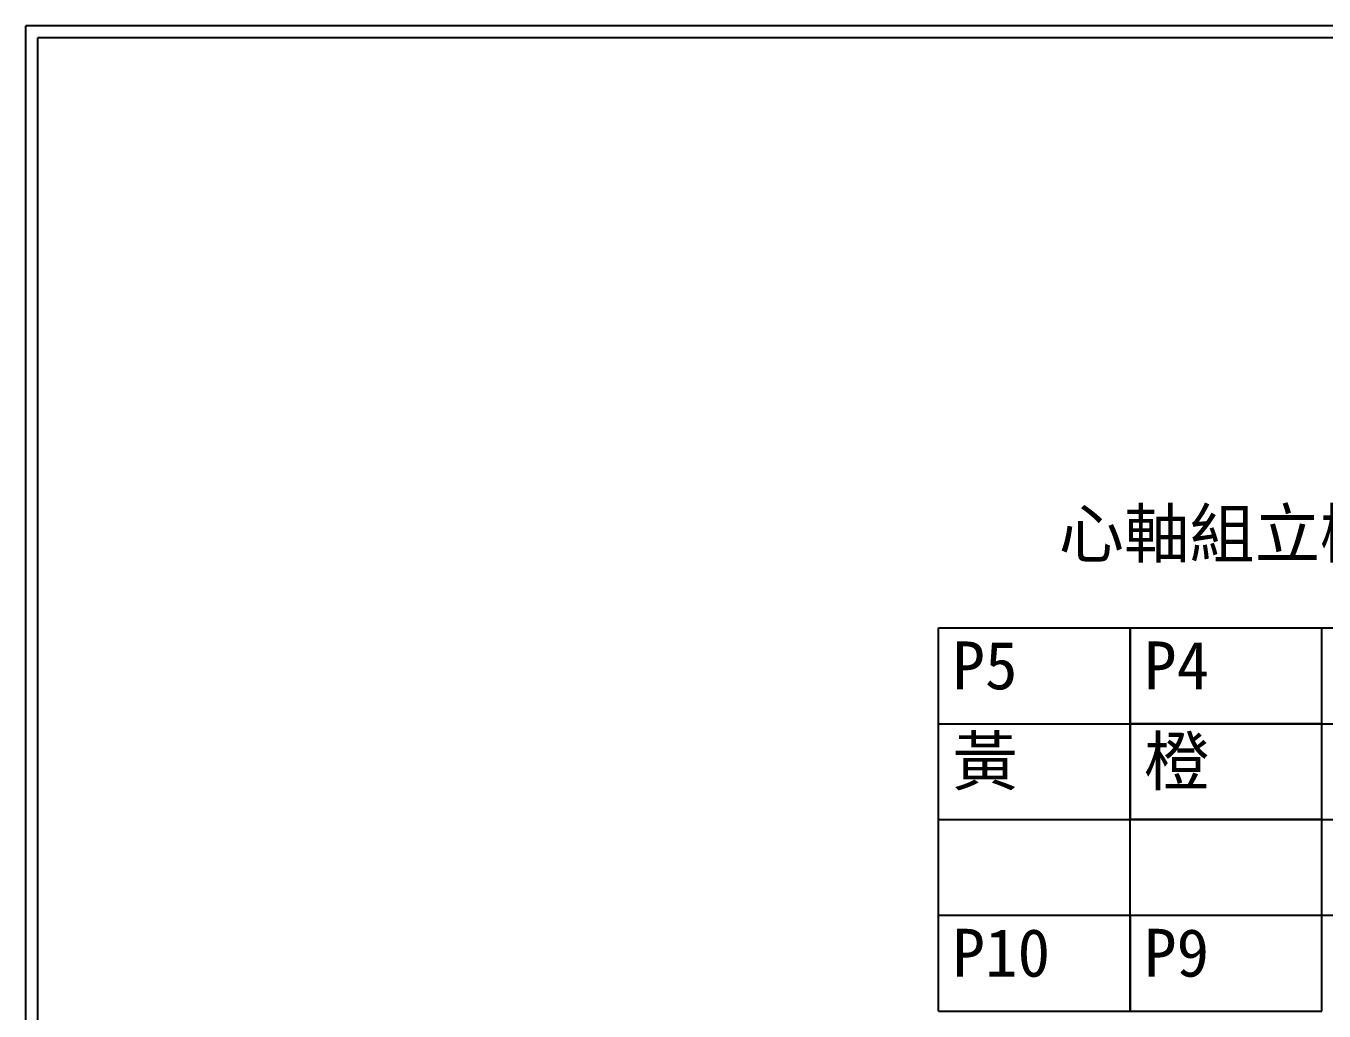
# Model space of a CAD drawing. Extents: x 10 to 297, y 3 to 207.
# Drawn here: x 10 to 145.5, y 104.1 to 207 of the extents above; entities that cross this region are included whole.
import ezdxf

# ---------------------------------------------------------------- set-up
doc = ezdxf.new("R2010")
doc.units = 0
doc.layers.add('圖框層', color=7, linetype='CONTINUOUS')
doc.layers.add('標尺寸層', color=3, linetype='CONTINUOUS')
doc.styles.add('CNS', font='romanc.shx', dxfattribs={"bigfont": 'chineset.shx'})

msp = doc.modelspace()

# ---------------------------------------------------------------- linework, layer by layer
at = {"layer": '圖框層', "color": 7}
for p, q in [((297, 206.97), (10, 206.97)), ((10, 3), (10, 206.97)), ((295.75, 205.72), (11.25, 205.72)), ((11.25, 4.25), (11.25, 205.72))]:
    msp.add_line(p, q, dxfattribs=at)
at = {"layer": '標尺寸層', "color": 7}
for p, q in [((105.26, 134.12), (105.26, 144.12)), ((105.26, 144.12), (125.26, 144.12)), ((125.26, 144.12), (125.26, 134.12)), ((125.26, 134.12), (125.26, 144.12)), ((125.26, 144.12), (145.26, 144.12)), ((145.26, 134.12), (145.26, 144.12)), ((145.26, 144.12), (165.26, 144.12)), ((105.26, 124.12), (105.26, 134.12)), ((105.26, 134.12), (125.26, 134.12)), ((105.26, 134.12), (125.26, 134.12)), ((105.26, 134.12), (125.26, 134.12)), ((125.26, 134.12), (125.26, 124.12)), ((125.26, 124.12), (125.26, 134.12)), ((125.26, 134.12), (145.26, 134.12)), ((145.26, 134.12), (125.26, 134.12)), ((125.26, 134.12), (145.26, 134.12)), ((125.26, 134.12), (145.26, 134.12)), ((145.26, 124.12), (145.26, 134.12)), ((145.26, 134.12), (165.26, 134.12)), ((145.26, 134.12), (165.26, 134.12)), ((145.26, 134.12), (165.26, 134.12)), ((105.26, 124.12), (125.26, 124.12)), ((105.26, 124.12), (125.26, 124.12)), ((105.26, 114.12), (105.26, 124.12)), ((145.26, 124.12), (125.26, 124.12)), ((125.26, 124.12), (145.26, 124.12)), ((125.26, 124.12), (145.26, 124.12)), ((125.26, 114.12), (125.26, 124.12)), ((145.26, 124.12), (165.26, 124.12)), ((145.26, 124.12), (165.26, 124.12)), ((145.26, 114.12), (145.26, 124.12)), ((105.26, 114.12), (125.26, 114.12)), ((105.26, 104.12), (105.26, 114.12)), ((105.26, 114.12), (125.26, 114.12)), ((125.26, 114.12), (145.26, 114.12)), ((125.26, 114.12), (125.26, 104.12)), ((125.26, 104.12), (125.26, 114.12)), ((125.26, 114.12), (145.26, 114.12)), ((145.26, 114.12), (165.26, 114.12)), ((145.26, 104.12), (145.26, 114.12)), ((145.26, 114.12), (165.26, 114.12)), ((105.26, 104.12), (125.26, 104.12)), ((125.26, 104.12), (145.26, 104.12))]:
    msp.add_line(p, q, dxfattribs=at)

# ---------------------------------------------------------------- texts
at = {"layer": '標尺寸層', "color": 7, "char_height": 5, "attachment_point": 1, "style": 'CNS'}
for s, insert, width in [('{\\fMingLiU|b0|i0|c136|p49;心軸組立機連線接頭}', (117.81, 156.47), 70.1226), ('{\\fMingLiU|b0|i0|c136|p49;P5}', (106.71, 142.71), 8.7626), ('{\\fMingLiU|b0|i0|c136|p49;P4}', (126.71, 142.71), 8.7626), ('{\\fMingLiU|b0|i0|c136|p49;黃}', (106.71, 132.71), 8.7626), ('{\\fMingLiU|b0|i0|c136|p49;橙}', (126.71, 132.71), 8.7626), ('{\\fMingLiU|b0|i0|c136|p49;P10}', (106.71, 112.71), 8.7626), ('{\\fMingLiU|b0|i0|c136|p49;P9}', (126.71, 112.71), 8.7626)]:
    msp.add_mtext(s, dxfattribs=dict(at, insert=insert, width=width))

doc.saveas('drawing.dxf')
